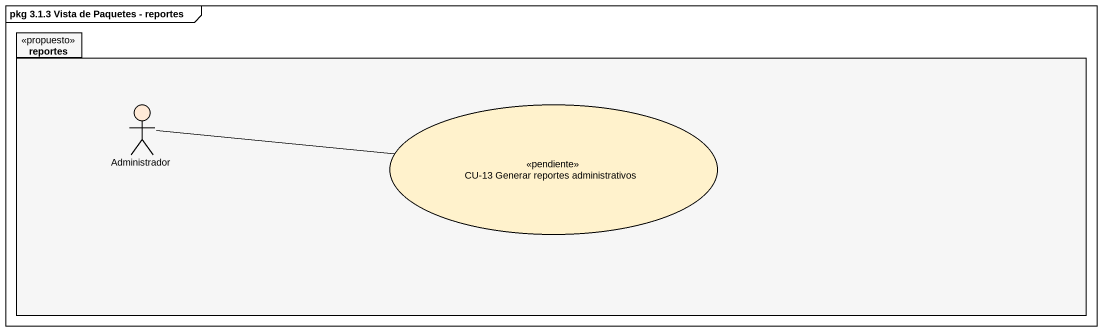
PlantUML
@startuml
mainframe pkg 3.1.3 Vista de Paquetes - reportes
package reportes <<propuesto>> #F6F6F6 {
  actor Administrador #FFEAD7
  usecase "CU-13 Generar reportes administrativos" as CU_13_Generar_reportes <<pendiente>> #FFF2CC
}
Administrador -right- CU_13_Generar_reportes
@enduml
